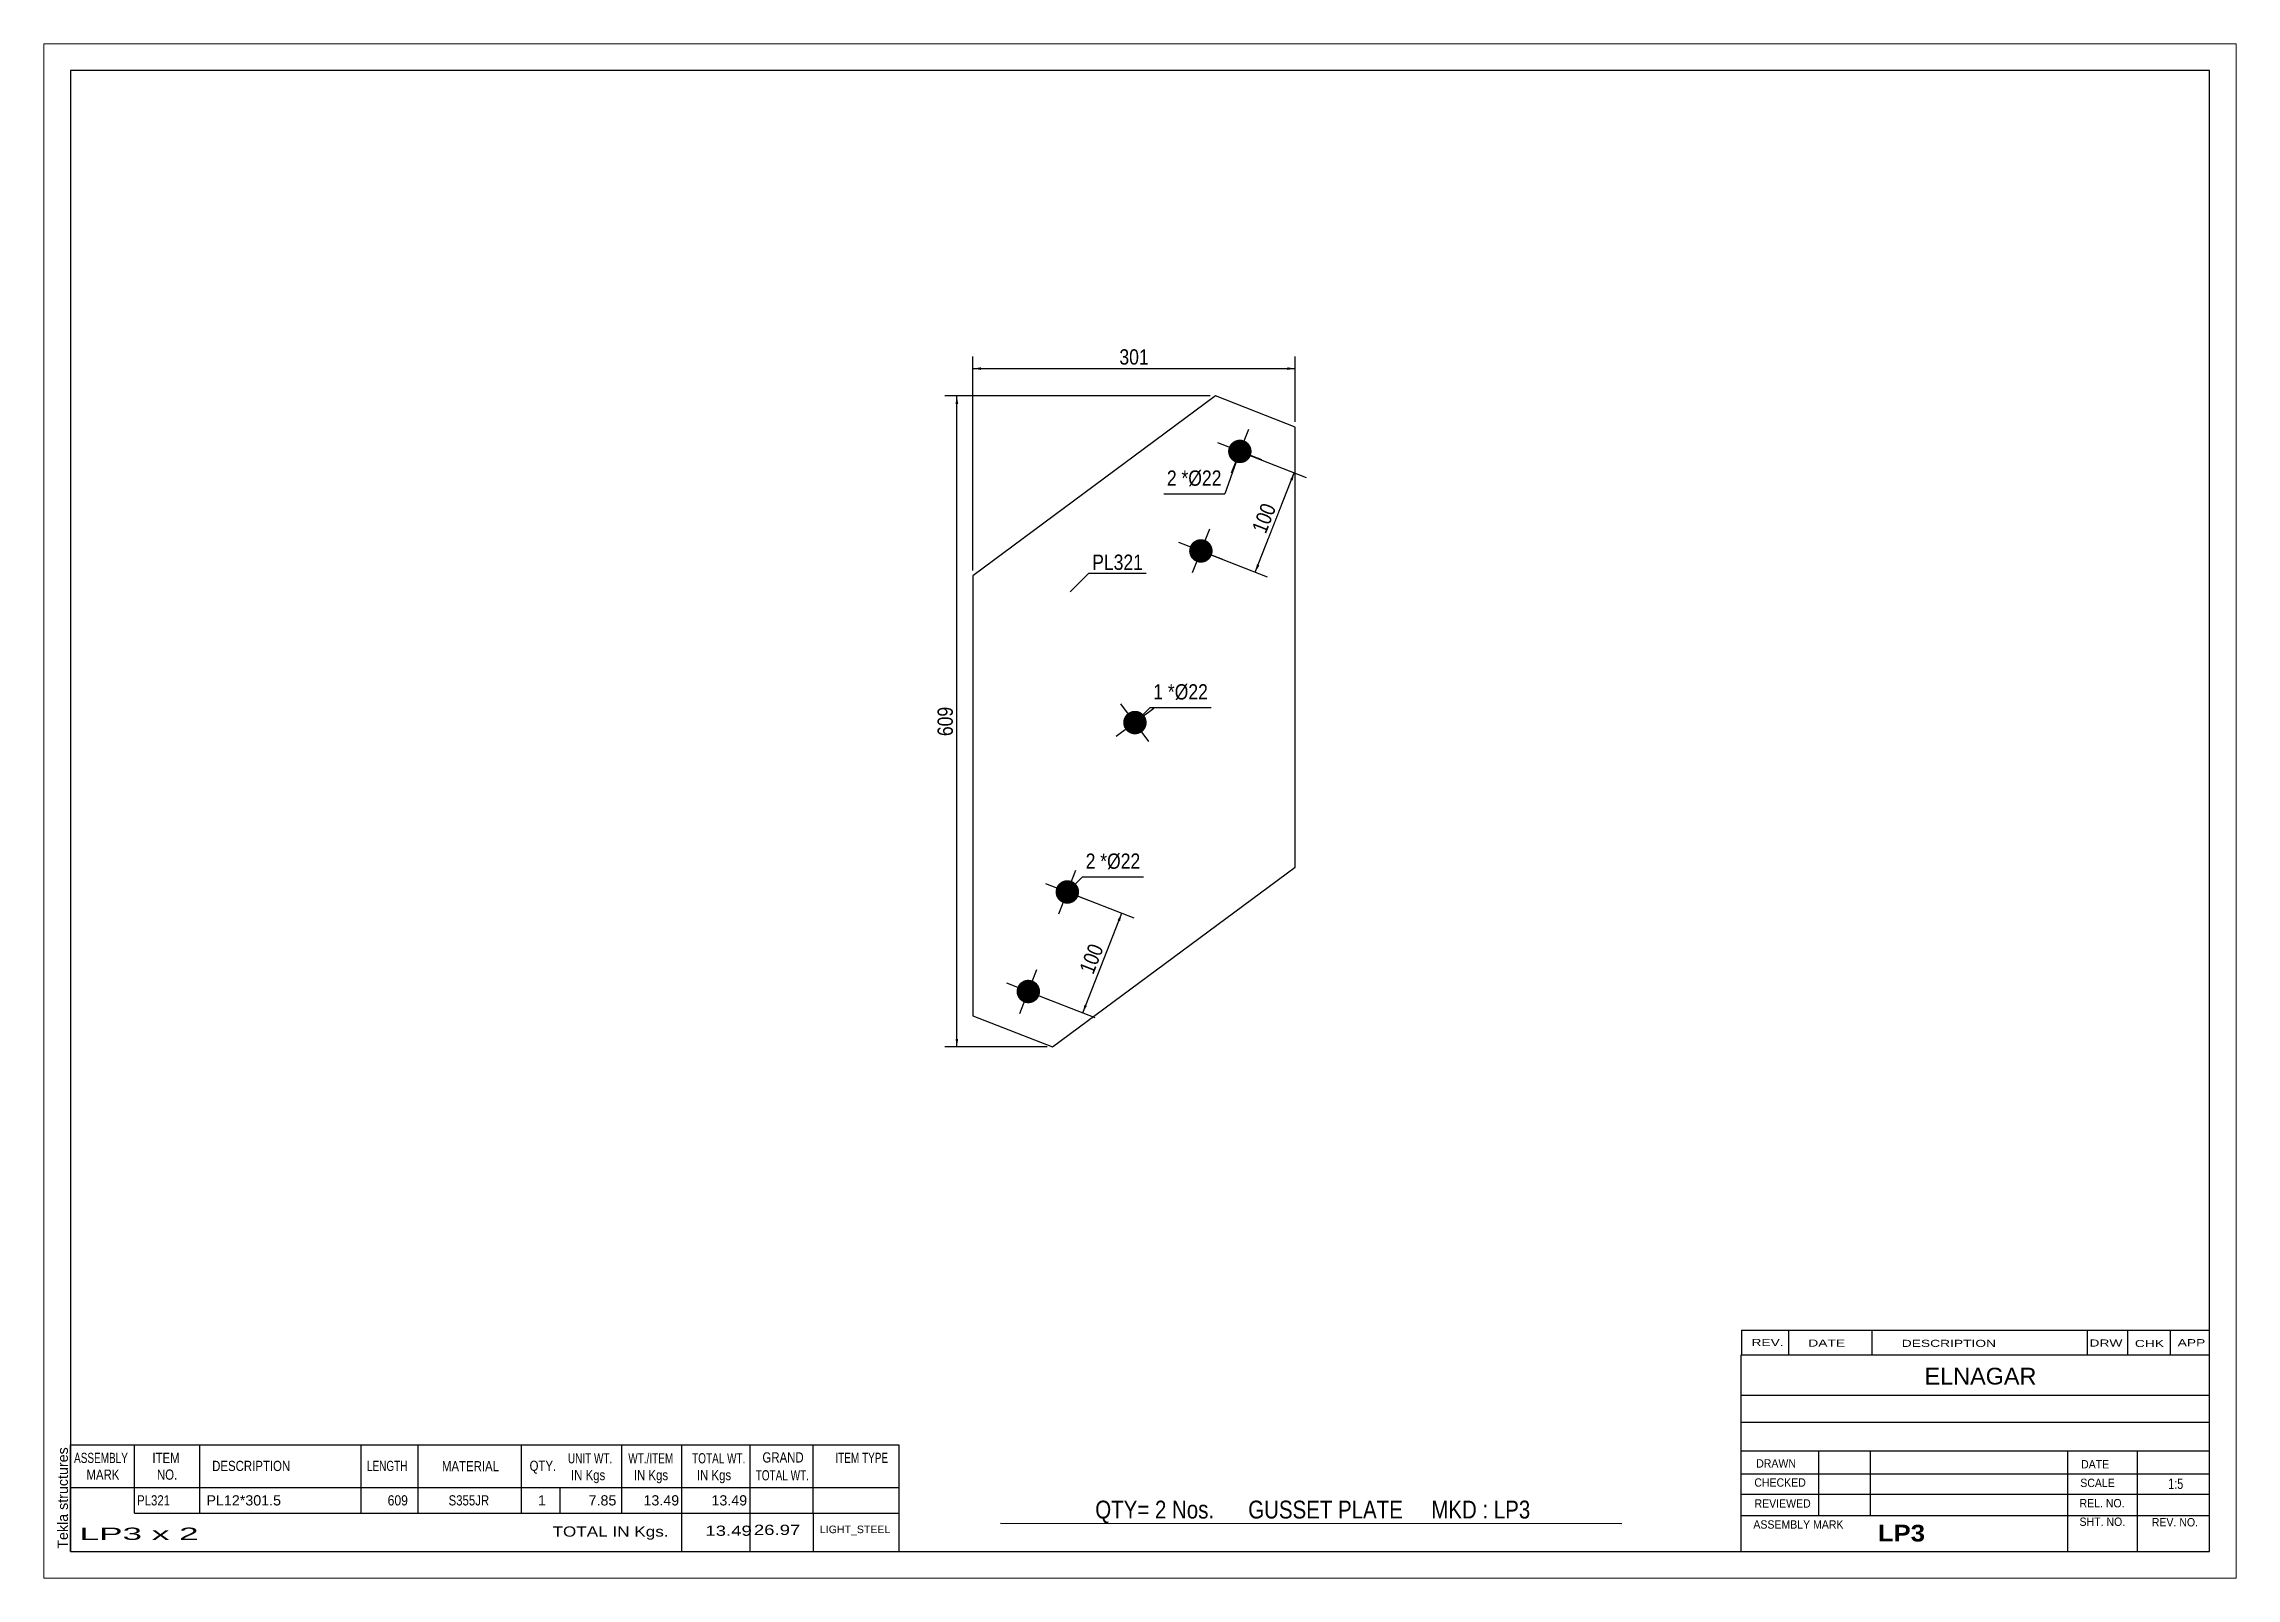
# Paper-space layout 'Layout1' of a CAD drawing. Header units: millimetres. Extents: x 0 to 410, y 0 to 287.
# The model-space entities are those that its viewports show. They can reach past a viewport. Long polylines and large blocks are cut down to what shows.
import ezdxf

# ---------------------------------------------------------------- set-up
doc = ezdxf.new("R2010")
doc.units = ezdxf.units.MM
doc.layers.add('Viewport layer', color=7, linetype='Continuous', plot=False)
doc.styles.add('Arial', font='ARIAL.TTF', dxfattribs={"height": 0.2})
doc.styles.add('Arial Bold', font='ARIALBD.TTF', dxfattribs={"height": 0.2})
doc.styles.add('Arial Narrow', font='ARIALN.TTF', dxfattribs={"height": 0.2})

# ---------------------------------------------------------------- blocks, each defined once
blk = doc.blocks.new('Unknown-629109646-1212')
at = {"color": 5, "linetype": 'Continuous'}
for p, q in [((231.25, 121.75), (-168.75, 121.75)), ((-168.75, 121.75), (-168.75, -155.25)), ((231.25, -155.25), (231.25, 121.75)), ((-168.75, -155.25), (231.25, -155.25))]:
    blk.add_line(p, q, dxfattribs=at)
at = {"color": 174, "linetype": 'Continuous', "style": 'Arial'}
blk.add_text('Tekla structures', height=1.9102, rotation=90, dxfattribs=at).set_placement((-169.25, -154.75))
blk = doc.blocks.new('Bolt-629109646-1302 - 1222')
at = {"linetype": 'Continuous'}
for points in [[(51.97, 49.71, -1), (47.88, 51.32, -1)], [(44.68, 31.09, -1), (40.59, 32.7, -1)]]:
    blk.add_hatch(color=3, dxfattribs=at).paths.add_polyline_path(points)
at = {"color": 3, "linetype": 'Continuous'}
for p, q in [((51.53, 54.61), (48.32, 46.42)), ((54.02, 48.91), (45.83, 52.12)), ((46.73, 30.29), (38.54, 33.5)), ((44.24, 35.99), (41.03, 27.8))]:
    blk.add_line(p, q, dxfattribs=at)
blk = doc.blocks.new('Part-629109646-1318 - 1222')
at = {"color": 2, "linetype": 'Continuous'}
for p, q in [((45.39, 60.88), (0, 27.23)), ((60.29, 55.05), (45.39, 60.88)), ((60.29, -27.23), (60.29, 55.05)), ((0, 27.23), (0, -55.05)), ((14.9, -60.88), (60.29, -27.23)), ((0, -55.05), (14.9, -60.88))]:
    blk.add_line(p, q, dxfattribs=at)
blk = doc.blocks.new('Bolt-629109646-1261 - 1222')
at = {"linetype": 'Continuous'}
blk.add_hatch(color=3, dxfattribs=at).paths.add_polyline_path([(28.54, -1.52, -1), (32.07, 1.1, -1)])
at = {"color": 3, "linetype": 'Continuous'}
for p, q in [((33.84, 2.41), (26.77, -2.83)), ((32.92, -3.75), (27.68, 3.32))]:
    blk.add_line(p, q, dxfattribs=at)
blk = doc.blocks.new('Bolt-629109646-1297 - 1222')
at = {"linetype": 'Continuous'}
for points in [[(15.61, -31.09, -1), (19.71, -32.7, -1)], [(8.32, -49.71, -1), (12.41, -51.32, -1)]]:
    blk.add_hatch(color=3, dxfattribs=at).paths.add_polyline_path(points)
at = {"color": 3, "linetype": 'Continuous'}
for p, q in [((16.05, -35.99), (19.26, -27.8)), ((13.56, -30.29), (21.76, -33.5)), ((6.27, -48.91), (14.46, -52.12)), ((8.76, -54.61), (11.97, -46.42))]:
    blk.add_line(p, q, dxfattribs=at)
blk = doc.blocks.new('StraightDimension-629109646-1361 - 1222')
at = {"linetype": 'Continuous'}
for points in [[(-3.25, 59.38), (-3, 60.88), (-2.75, 59.38)], [(-2.75, -59.38), (-3, -60.88), (-3.25, -59.38)]]:
    blk.add_hatch(color=7, dxfattribs=at).paths.add_polyline_path(points)
at = {"color": 7, "linetype": 'Continuous'}
for p, q in [((44.39, 60.88), (-5.25, 60.88)), ((-3, -60.88), (-3, 60.88)), ((13.9, -60.88), (-5.25, -60.88))]:
    blk.add_line(p, q, dxfattribs=at)
at = {"color": 0}
blk.add_wipeout([(-3.15, 3.34), (-7.35, 3.34), (-7.35, -3.34), (-3.15, -3.34)], dxfattribs=at)
at = {"color": 3, "style": 'Arial Narrow'}
blk.add_text('609', height=2.863, rotation=90.0002, dxfattribs=at).set_placement((-3.75, -2.74))
blk = doc.blocks.new('StraightDimension-629109646-1378 - 1222')
at = {"linetype": 'Continuous'}
for points in [[(1.5, 65.75), (0, 66), (1.5, 66.25)], [(58.79, 66.25), (60.29, 66), (58.79, 65.75)]]:
    blk.add_hatch(color=7, dxfattribs=at).paths.add_polyline_path(points)
at = {"color": 7, "linetype": 'Continuous'}
for p, q in [((0, 28.23), (0, 68.25)), ((0, 66), (60.29, 66)), ((60.29, 56.05), (60.29, 68.25))]:
    blk.add_line(p, q, dxfattribs=at)
at = {"color": 0}
blk.add_wipeout([(33.49, 66.15), (33.49, 70.35), (26.8, 70.35), (26.8, 66.15)], dxfattribs=at)
at = {"color": 3, "style": 'Arial Narrow'}
blk.add_text('301', height=2.863, dxfattribs=at).set_placement((27.4, 66.75))
blk = doc.blocks.new('StraightDimension-629109646-1332 - 1222')
at = {"linetype": 'Continuous'}
for points in [[(27.06, -37.18), (27.84, -35.88), (27.52, -37.37)], [(21.32, -53.2), (20.54, -54.5), (20.86, -53.01)]]:
    blk.add_hatch(color=7, dxfattribs=at).paths.add_polyline_path(points)
at = {"color": 7, "linetype": 'Continuous'}
for p, q in [((18.59, -32.26), (30.07, -36.75)), ((20.54, -54.5), (27.84, -35.88)), ((11.3, -50.88), (22.78, -55.38))]:
    blk.add_line(p, q, dxfattribs=at)
at = {"color": 0}
blk.add_wipeout([(25.27, -42.02), (21.36, -40.49), (18.92, -46.72), (22.83, -48.25)], dxfattribs=at)
at = {"color": 3, "style": 'Arial Narrow'}
blk.add_text('100', height=2.863, rotation=68.6174, dxfattribs=at).set_placement((22.49, -47.47))
blk = doc.blocks.new('StraightDimension-629109646-1350 - 1222')
at = {"linetype": 'Continuous'}
for points in [[(59.32, 45.23), (60.1, 46.53), (59.79, 45.04)], [(53.59, 29.21), (52.81, 27.91), (53.12, 29.4)]]:
    blk.add_hatch(color=7, dxfattribs=at).paths.add_polyline_path(points)
at = {"color": 7, "linetype": 'Continuous'}
for p, q in [((50.86, 50.15), (62.34, 45.66)), ((52.81, 27.91), (60.1, 46.53)), ((43.56, 31.53), (55.05, 27.03))]:
    blk.add_line(p, q, dxfattribs=at)
at = {"color": 0}
blk.add_wipeout([(57.54, 40.39), (53.62, 41.92), (51.19, 35.69), (55.1, 34.16)], dxfattribs=at)
at = {"color": 3, "style": 'Arial Narrow'}
blk.add_text('100', height=2.863, rotation=68.6174, dxfattribs=at).set_placement((54.76, 34.94))
blk = doc.blocks.new('CBS_BOM-629109646-1446')
at = {"color": 7, "linetype": 'Continuous'}
for p, q in [((-168.78, -143.28), (-168.78, -135.28)), ((-168.78, -135.28), (-13.86, -135.28)), ((-156.78, -143.28), (-156.78, -135.28)), ((-144.59, -143.28), (-144.59, -135.28)), ((-114.43, -143.28), (-114.43, -135.28)), ((-103.75, -143.28), (-103.75, -135.28)), ((-84.43, -143.28), (-84.43, -135.28)), ((-65.63, -143.28), (-65.63, -135.28)), ((-54.42, -143.28), (-54.42, -135.28)), ((-41.63, -143.28), (-41.63, -135.28)), ((-29.88, -143.28), (-29.88, -135.28)), ((-13.86, -135.29), (-13.86, -143.27)), ((-168.78, -143.28), (-13.86, -143.28)), ((-168.78, -148.08), (-168.78, -143.28)), ((-156.78, -148.08), (-156.78, -143.28)), ((-144.59, -148.08), (-144.59, -143.28)), ((-114.43, -148.08), (-114.43, -143.28)), ((-103.75, -148.08), (-103.75, -143.28)), ((-84.43, -148.08), (-84.43, -143.28)), ((-77.17, -148.08), (-77.17, -143.28)), ((-65.63, -148.08), (-65.63, -143.28)), ((-54.42, -148.08), (-54.42, -143.28)), ((-41.63, -148.08), (-41.63, -143.28)), ((-29.86, -148.08), (-29.86, -143.28)), ((-13.86, -143.29), (-13.86, -148.08)), ((-168.78, -155.28), (-168.78, -148.1)), ((-156.78, -148.08), (-13.86, -148.08)), ((-54.42, -155.28), (-54.42, -148.1)), ((-41.63, -155.28), (-41.63, -148.1)), ((-29.82, -155.28), (-29.82, -148.1)), ((-13.86, -148.08), (-13.86, -155.28)), ((-168.78, -155.28), (-13.86, -155.28))]:
    blk.add_line(p, q, dxfattribs=at)
at = {"color": 3, "linetype": 'Continuous', "style": 'Arial'}
for s, height, width, p in [('ASSEMBLY', 1.91, 0.7, (-168.1, -138.71)), ('ITEM', 1.91, 0.8, (-153.45, -138.71)), ('DESCRIPTION', 1.9102, 0.8, (-142.27, -140.21)), ('LENGTH', 1.91, 0.7, (-113.32, -140.21)), ('MATERIAL', 1.91, 0.8, (-99.3, -140.26)), ('QTY.', 1.91, 0.8, (-82.91, -140.18)), ('UNIT WT.', 1.91, 0.7, (-75.74, -138.78)), ('WT./ITEM', 1.91, 0.7, (-64.45, -138.78)), ('TOTAL WT.', 1.91, 0.7, (-52.51, -138.78)), ('GRAND', 1.91, 0.8, (-39.36, -138.62)), ('ITEM TYPE', 1.91, 0.7, (-25.72, -138.7)), ('MARK', 1.91, 0.8, (-165.78, -141.84)), ('NO.', 1.91, 0.8, (-152.6, -141.84)), ('IN Kgs', 1.91, 0.8, (-75.16, -141.92)), ('IN Kgs', 1.91, 0.8, (-63.41, -141.92)), ('IN Kgs', 1.91, 0.8, (-51.62, -141.92)), ('TOTAL WT.', 1.91, 0.7, (-40.62, -141.96))]:
    blk.add_text(s, height=height, dxfattribs=dict(at, width=width)).set_placement(p)
at = {"color": 7, "linetype": 'Continuous', "style": 'Arial'}
for s, width, p in [('PL321', 0.8, (-156.32, -146.65)), ('609', 0.85, (-109.45, -146.65)), ('S355JR', 0.8, (-98.06, -146.65))]:
    blk.add_text(s, height=1.91, dxfattribs=dict(at, width=width)).set_placement(p)
for s, p in [('PL12*301.5', (-143.34, -146.65)), ('1', (-81.34, -146.65)), ('7.85', (-71.87, -146.65)), ('13.49', (-61.61, -146.65)), ('13.49', (-48.9, -146.65))]:
    blk.add_text(s, height=1.91, dxfattribs=at).set_placement(p)
at = {"color": 6, "linetype": 'Continuous', "style": 'Arial'}
for s, height, width, p in [('LP3 x 2', 2.292, 2.05, (-167.06, -153.09)), ('TOTAL IN Kgs.', 1.9102, 1.2, (-78.62, -152.48)), ('13.49', 1.91, 1.3, (-50.03, -152.33)), ('26.97', 1.91, 1.3, (-40.96, -152.17))]:
    blk.add_text(s, height=height, dxfattribs=dict(at, width=width)).set_placement(p)
blk.add_text('LIGHT_STEEL', height=1.4135, dxfattribs=at).set_placement((-28.61, -151.83))
blk = doc.blocks.new('CBS_CALLOFF-629109646-1447')
at = {"color": 7, "linetype": 'Continuous'}
blk.add_line((5.13, -149.98), (121.36, -150), dxfattribs=at)
at = {"color": 3, "linetype": 'Continuous', "style": 'Arial Narrow'}
blk.add_text('QTY= 2 Nos.      GUSSET PLATE     MKD : LP3', height=3.3405, dxfattribs=at).set_placement((22.88, -149.09))
blk = doc.blocks.new('CBS_NAME_BLOG-629109646-1448')
at = {"color": 7, "linetype": 'Continuous'}
for p, q in [((143.66, -118.5), (231.18, -118.5)), ((143.66, -155.21), (143.66, -118.5)), ((143.66, -126.04), (231.18, -126.04)), ((143.73, -131.09), (231.25, -131.09)), ((143.66, -136.46), (231.18, -136.46)), ((158.18, -148.57), (158.18, -136.47)), ((167.87, -148.54), (167.87, -136.47)), ((204.78, -155.21), (204.78, -136.48)), ((217.83, -155.21), (217.83, -136.47)), ((143.67, -140.76), (231.25, -140.74)), ((143.66, -144.51), (231.18, -144.51)), ((143.66, -148.55), (231.18, -148.55)), ((143.66, -155.25), (231.25, -155.25))]:
    blk.add_line(p, q, dxfattribs=at)
at = {"color": 3, "linetype": 'Continuous', "style": 'Arial'}
blk.add_text('ELNAGAR', height=3.133, dxfattribs=at).set_placement((177.98, -124.03))
at = {"color": 3, "linetype": 'Continuous'}
for s, height, style, width, p in [('DRAWN', 1.566, 'Arial', 0.9, (146.49, -139.57)), ('DATE', 1.566, 'Arial', 0.9, (207.25, -139.73)), ('CHECKED', 1.566, 'Arial', 0.9, (146.14, -143.14)), ('SCALE', 1.566, 'Arial', 0.9, (207.1, -143.21)), ('1:5', 1.957, 'Arial Narrow', 0.9, (223.55, -143.57)), ('REVIEWED', 1.566, 'Arial', 0.9, (146.18, -147.06)), ('REL. NO.', 1.566, 'Arial', 0.9, (206.96, -147.01)), ('ASSEMBLY MARK', 1.5663, 'Arial', 0.9, (145.96, -150.99)), ('LP3', 3.131, 'Arial Bold', 1.1, (169.24, -153.39)), ('SHT. NO.', 1.566, 'Arial', 0.9, (206.96, -150.48)), ('REV. NO.', 1.566, 'Arial', 0.9, (220.48, -150.57))]:
    blk.add_text(s, height=height, dxfattribs=dict(at, style=style, width=width)).set_placement(p)
blk = doc.blocks.new('CBS_REVISION-629109646-1449')
at = {"color": 7, "linetype": 'Continuous'}
for p, q in [((143.74, -113.87), (231.24, -113.87)), ((143.74, -113.87), (143.74, -118.5)), ((152.54, -113.87), (152.54, -118.5)), ((168.13, -113.87), (168.13, -118.44)), ((208.39, -113.87), (208.39, -118.5)), ((215.93, -113.87), (215.93, -118.5)), ((223.88, -113.87), (223.88, -118.5)), ((143.74, -118.5), (231.24, -118.5))]:
    blk.add_line(p, q, dxfattribs=at)
at = {"color": 7, "style": 'Arial Narrow', "width": 1.7}
for s, height, p in [('REV.', 1.326, (145.6, -116.82)), ('DATE', 1.326, (156.23, -116.94)), ('DESCRIPTION', 1.3257, (173.71, -116.99)), ('DRW', 1.326, (208.82, -116.93)), ('CHK', 1.326, (217.31, -117.02)), ('APP', 1.326, (225.31, -116.87))]:
    blk.add_text(s, height=height, dxfattribs=at).set_placement(p)
blk = doc.blocks.new('Mark-629109646-1256 - 1222')
at = {"color": 0}
blk.add_wipeout([(35.56, 4.11), (35.56, 7.11), (33.73, 7.11), (33.73, 4.11)], dxfattribs=at)
blk.add_wipeout([(35.56, 4.11), (35.56, 7.11), (33.73, 7.11), (33.73, 4.11)], dxfattribs=at)
at = {"color": 7, "linetype": 'Continuous'}
blk.add_line((30.3, -0.21), (33.13, 2.61), dxfattribs=at)
at = {"color": 0}
blk.add_wipeout([(37.74, 4.11), (37.74, 7.11), (36.46, 7.11), (36.46, 4.11)], dxfattribs=at)
blk.add_wipeout([(37.74, 4.11), (37.74, 7.11), (36.46, 7.11), (36.46, 4.11)], dxfattribs=at)
at = {"color": 3, "style": 'Arial Narrow'}
blk.add_text('1', height=2.86, dxfattribs=at).set_placement((33.73, 4.11))
at = {"color": 0}
blk.add_wipeout([(43.95, 4.11), (43.95, 7.11), (37.74, 7.11), (37.74, 4.11)], dxfattribs=at)
blk.add_wipeout([(43.95, 4.11), (43.95, 7.11), (37.74, 7.11), (37.74, 4.11)], dxfattribs=at)
at = {"color": 7, "linetype": 'Continuous'}
blk.add_line((33.13, 2.61), (44.55, 2.61), dxfattribs=at)
at = {"color": 3, "style": 'Arial Narrow'}
for s, height, p in [('*', 2.86, (36.46, 4.11)), ('Ø22', 2.863, (37.74, 4.11))]:
    blk.add_text(s, height=height, dxfattribs=at).set_placement(p)
blk = doc.blocks.new('Mark-629109646-1293 - 1222')
at = {"color": 0}
blk.add_wipeout([(22.91, -27.56), (22.91, -24.56), (21.09, -24.56), (21.09, -27.56)], dxfattribs=at)
blk.add_wipeout([(22.91, -27.56), (22.91, -24.56), (21.09, -24.56), (21.09, -27.56)], dxfattribs=at)
at = {"color": 7, "linetype": 'Continuous'}
blk.add_line((17.66, -31.89), (20.49, -29.06), dxfattribs=at)
at = {"color": 0}
blk.add_wipeout([(25.09, -27.56), (25.09, -24.56), (23.81, -24.56), (23.81, -27.56)], dxfattribs=at)
blk.add_wipeout([(25.09, -27.56), (25.09, -24.56), (23.81, -24.56), (23.81, -27.56)], dxfattribs=at)
at = {"color": 3, "style": 'Arial Narrow'}
blk.add_text('2', height=2.86, dxfattribs=at).set_placement((21.09, -27.56))
at = {"color": 0}
blk.add_wipeout([(31.31, -27.56), (31.31, -24.56), (25.09, -24.56), (25.09, -27.56)], dxfattribs=at)
blk.add_wipeout([(31.31, -27.56), (31.31, -24.56), (25.09, -24.56), (25.09, -27.56)], dxfattribs=at)
at = {"color": 7, "linetype": 'Continuous'}
blk.add_line((20.49, -29.06), (31.91, -29.06), dxfattribs=at)
at = {"color": 3, "style": 'Arial Narrow'}
for s, height, p in [('Ø22', 2.863, (25.09, -27.56)), ('*', 2.86, (23.81, -27.56))]:
    blk.add_text(s, height=height, dxfattribs=at).set_placement(p)
blk = doc.blocks.new('Mark-629109646-1314 - 1222')
at = {"color": 0}
blk.add_wipeout([(31.81, 28.35), (31.81, 31.35), (22.31, 31.35), (22.31, 28.35)], dxfattribs=at)
blk.add_wipeout([(31.81, 28.35), (31.81, 31.35), (22.31, 31.35), (22.31, 28.35)], dxfattribs=at)
at = {"color": 7, "linetype": 'Continuous'}
for p, q in [((18.17, 24.22), (21.71, 27.75)), ((21.71, 27.75), (32.41, 27.75))]:
    blk.add_line(p, q, dxfattribs=at)
at = {"color": 3, "style": 'Arial Narrow'}
blk.add_text('PL321', height=2.863, dxfattribs=at).set_placement((22.31, 28.35))
blk = doc.blocks.new('Mark-629109646-1298 - 1222')
at = {"color": 0}
blk.add_wipeout([(38.11, 44.09), (38.11, 47.09), (36.28, 47.09), (36.28, 44.09)], dxfattribs=at)
blk.add_wipeout([(38.11, 44.09), (38.11, 47.09), (36.28, 47.09), (36.28, 44.09)], dxfattribs=at)
blk.add_wipeout([(40.28, 44.09), (40.28, 47.09), (39.01, 47.09), (39.01, 44.09)], dxfattribs=at)
blk.add_wipeout([(40.28, 44.09), (40.28, 47.09), (39.01, 47.09), (39.01, 44.09)], dxfattribs=at)
at = {"color": 3, "style": 'Arial Narrow'}
blk.add_text('2', height=2.86, dxfattribs=at).set_placement((36.28, 44.09))
at = {"color": 0}
blk.add_wipeout([(46.5, 44.09), (46.5, 47.09), (40.28, 47.09), (40.28, 44.09)], dxfattribs=at)
blk.add_wipeout([(46.5, 44.09), (46.5, 47.09), (40.28, 47.09), (40.28, 44.09)], dxfattribs=at)
at = {"color": 7, "linetype": 'Continuous'}
for p in [(49.93, 50.52), (35.68, 42.59)]:
    blk.add_line(p, (47.1, 42.59), dxfattribs=at)
at = {"color": 3, "style": 'Arial Narrow'}
for s, height, p in [('*', 2.86, (39.01, 44.09)), ('Ø22', 2.863, (40.28, 44.09))]:
    blk.add_text(s, height=height, dxfattribs=at).set_placement(p)

msp = doc.modelspace()

# ---------------------------------------------------------------- block references
for name in ['Unknown-629109646-1212', 'Part-629109646-1318 - 1222', 'Bolt-629109646-1302 - 1222', 'Bolt-629109646-1261 - 1222', 'Bolt-629109646-1297 - 1222', 'CBS_REVISION-629109646-1449', 'CBS_NAME_BLOG-629109646-1448', 'CBS_BOM-629109646-1446', 'CBS_CALLOFF-629109646-1447']:
    msp.add_blockref(name, (0, 0))

# ---------------------------------------------------------------- next in the draw order: block references
msp.add_blockref('StraightDimension-629109646-1361 - 1222', (0, 0))

# ---------------------------------------------------------------- next in the draw order: block references
for name in ['StraightDimension-629109646-1378 - 1222', 'Mark-629109646-1256 - 1222', 'StraightDimension-629109646-1332 - 1222']:
    msp.add_blockref(name, (0, 0))

# ---------------------------------------------------------------- next in the draw order: block references
for name in ['StraightDimension-629109646-1350 - 1222', 'Mark-629109646-1314 - 1222', 'Mark-629109646-1293 - 1222']:
    msp.add_blockref(name, (0, 0))

# ---------------------------------------------------------------- next in the draw order: block references
msp.add_blockref('Mark-629109646-1298 - 1222', (0, 0))

psp = doc.layouts.get("Layout1")

# ---------------------------------------------------------------- viewports
at = {"layer": 'Viewport layer', "view_target_point": (31.25, -16.75)}
psp.add_viewport(center=(205, 143.5), size=(410, 287), view_center_point=(0, 0), view_height=287, dxfattribs=at)

doc.saveas('drawing.dxf')
